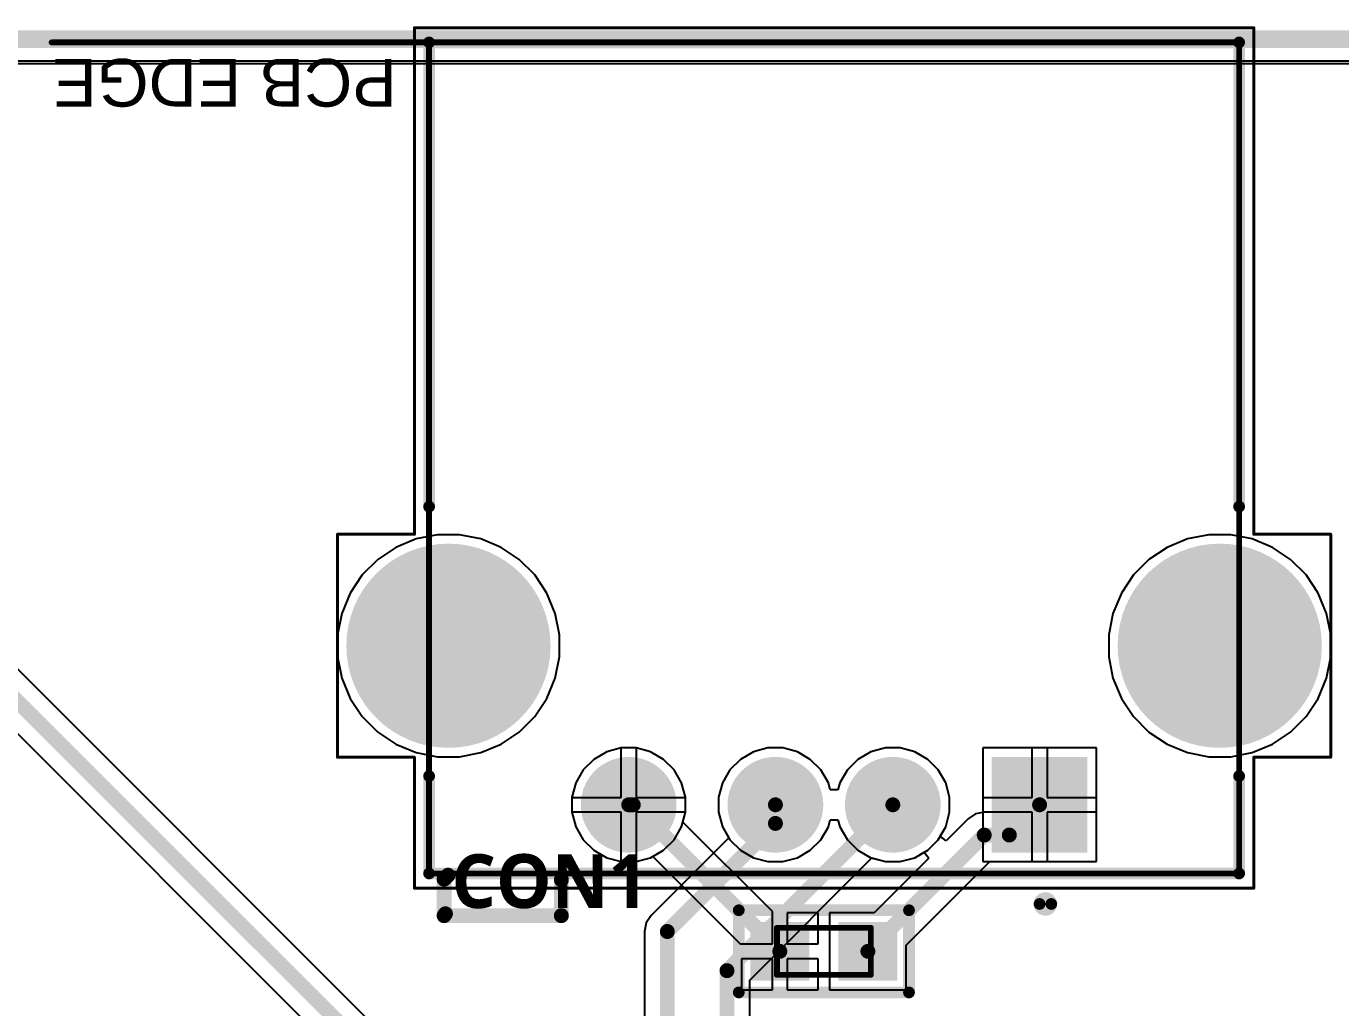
# Model space of a CAD drawing. Header units: inches. Extents: x 0.02 to 6.01, y 0.01 to 5.6.
# Drawn here: x 1.53 to 2.412, y 4.302 to 4.961 of the extents above; entities that cross this region are included whole.
import ezdxf

# ---------------------------------------------------------------- set-up
doc = ezdxf.new("R2010")
doc.units = ezdxf.units.IN
doc.header["$MEASUREMENT"] = 0
for name, color, linetype in [('Bottom Layer', 5, 'Continuous'), ('Bottom Solder', 6, 'Continuous'), ('Mechanical 13', 56, 'Continuous'), ('Mechanical 15', 56, 'Continuous'), ('Multi-Layer', 9, 'Continuous'), ('Pad Holes', 156, 'Continuous'), ('Top Layer', 1, 'Continuous'), ('Top Overlay', 2, 'Continuous'), ('Top Paste', 8, 'Continuous'), ('Top Solder', 216, 'Continuous')]:
    doc.layers.add(name, color=color, linetype=linetype)
doc.styles.add('Arial', font='', dxfattribs={"height": 0.2})
doc.styles.add('Segoe UI_Bold', font='', dxfattribs={"height": 0.2})
doc.styles.get('Arial').set_extended_font_data('Arial')
doc.styles.get('Segoe UI_Bold').set_extended_font_data('Segoe UI', bold=True)

# ---------------------------------------------------------------- blocks, each defined once
blk = doc.blocks.new('WCAP_CSST_885382206004_6')
at = {"layer": 'Top Layer'}
for points in [[(-0.04528, 0.01575), (-0.01378, 0.01575), (-0.01378, -0.01575), (-0.04528, -0.01575)], [(0.01378, 0.01575), (0.04528, 0.01575), (0.04528, -0.01575), (0.01378, -0.01575)]]:
    blk.add_hatch(color=1, dxfattribs=at).paths.add_polyline_path(points)
at = {"layer": 'Top Paste'}
for points in [[(-0.04528, 0.01575), (-0.01378, 0.01575), (-0.01378, -0.01575), (-0.04528, -0.01575)], [(0.01378, 0.01575), (0.04528, 0.01575), (0.04528, -0.01575), (0.01378, -0.01575)]]:
    blk.add_hatch(color=8, dxfattribs=at).paths.add_polyline_path(points)
at = {"layer": 'Top Solder'}
for points in [[(-0.04928, 0.01975), (-0.00978, 0.01975), (-0.00978, -0.01975), (-0.04928, -0.01975)], [(0.00978, 0.01975), (0.04928, 0.01975), (0.04928, -0.01975), (0.00978, -0.01975)]]:
    blk.add_hatch(color=216, dxfattribs=at).paths.add_polyline_path(points)
at = {"layer": 'Mechanical 13'}
for points in [[(-0.0315, 0.01575, 0.00394, 0.00394, 0), (0.0315, 0.01575, 0.00394, 0.00394, 0)], [(-0.0315, -0.01575, 0.00394, 0.00394, 0), (-0.0315, 0.01575, 0.00394, 0.00394, 0)], [(0.0315, -0.01575, 0.00394, 0.00394, 0), (0.0315, 0.01575, 0.00394, 0.00394, 0)], [(-0.0315, -0.01575, 0.00394, 0.00394, 0), (0.0315, -0.01575, 0.00394, 0.00394, 0)]]:
    blk.add_lwpolyline(points, format="xyseb", dxfattribs=at)
for points in [[(-0.03248, 0.01575, 0.00197, 0.00197, 1), (-0.03051, 0.01575, 0.00197, 0.00197, 1)], [(-0.03248, 0.01575, 0.00197, 0.00197, 1), (-0.03051, 0.01575, 0.00197, 0.00197, 1)], [(0.03051, 0.01575, 0.00197, 0.00197, 1), (0.03248, 0.01575, 0.00197, 0.00197, 1)], [(0.03051, 0.01575, 0.00197, 0.00197, 1), (0.03248, 0.01575, 0.00197, 0.00197, 1)], [(-0.03248, -0.01575, 0.00197, 0.00197, 1), (-0.03051, -0.01575, 0.00197, 0.00197, 1)], [(-0.03248, -0.01575, 0.00197, 0.00197, 1), (-0.03051, -0.01575, 0.00197, 0.00197, 1)], [(0.03051, -0.01575, 0.00197, 0.00197, 1), (0.03248, -0.01575, 0.00197, 0.00197, 1)], [(0.03051, -0.01575, 0.00197, 0.00197, 1), (0.03248, -0.01575, 0.00197, 0.00197, 1)]]:
    blk.add_lwpolyline(points, format="xyseb", close=True, dxfattribs=at)
at = {"layer": 'Top Overlay'}
for points in [[(-0.05709, 0.02756, 0.00787, 0.00787, 0), (0.05709, 0.02756, 0.00787, 0.00787, 0)], [(-0.05709, -0.02756, 0.00787, 0.00787, 0), (-0.05709, 0.02756, 0.00787, 0.00787, 0)], [(0.05709, -0.02756, 0.00787, 0.00787, 0), (0.05709, 0.02756, 0.00787, 0.00787, 0)], [(-0.05709, -0.02756, 0.00787, 0.00787, 0), (0.05709, -0.02756, 0.00787, 0.00787, 0)]]:
    blk.add_lwpolyline(points, format="xyseb", dxfattribs=at)
for points in [[(-0.05906, 0.02756, 0.00394, 0.00394, 1), (-0.05512, 0.02756, 0.00394, 0.00394, 1)], [(-0.05906, 0.02756, 0.00394, 0.00394, 1), (-0.05512, 0.02756, 0.00394, 0.00394, 1)], [(0.05512, 0.02756, 0.00394, 0.00394, 1), (0.05906, 0.02756, 0.00394, 0.00394, 1)], [(0.05512, 0.02756, 0.00394, 0.00394, 1), (0.05906, 0.02756, 0.00394, 0.00394, 1)], [(-0.05906, -0.02756, 0.00394, 0.00394, 1), (-0.05512, -0.02756, 0.00394, 0.00394, 1)], [(-0.05906, -0.02756, 0.00394, 0.00394, 1), (-0.05512, -0.02756, 0.00394, 0.00394, 1)], [(0.05512, -0.02756, 0.00394, 0.00394, 1), (0.05906, -0.02756, 0.00394, 0.00394, 1)], [(0.05512, -0.02756, 0.00394, 0.00394, 1), (0.05906, -0.02756, 0.00394, 0.00394, 1)]]:
    blk.add_lwpolyline(points, format="xyseb", close=True, dxfattribs=at)
blk = doc.blocks.new('GCT_USB1130_15_A_REVA_36')
at = {"layer": 'Bottom Layer'}
blk.add_hatch(color=5, dxfattribs=at).paths.add_polyline_path([(-0.16591, 0.1348), (-0.10969, 0.1348), (-0.10969, 0.07858), (-0.16591, 0.07858)])
h = blk.add_hatch(color=5, dxfattribs=at)
edge = h.paths.add_edge_path()
edge.add_arc((-0.03937, 0.10669), 0.02811, 0, 360)
h = blk.add_hatch(color=5, dxfattribs=at)
edge = h.paths.add_edge_path()
edge.add_arc((0.03937, 0.10669), 0.02811, 0, 360)
h = blk.add_hatch(color=5, dxfattribs=at)
edge = h.paths.add_edge_path()
edge.add_arc((0.1378, 0.10669), 0.02811, 0, 360)
h = blk.add_hatch(color=5, dxfattribs=at)
edge = h.paths.add_edge_path()
edge.add_arc((-0.25866, 0), 0.06449, 0, 360)
h = blk.add_hatch(color=5, dxfattribs=at)
edge = h.paths.add_edge_path()
edge.add_arc((0.25866, 0), 0.06449, 0, 360)
at = {"layer": 'Bottom Solder'}
blk.add_hatch(color=6, dxfattribs=at).paths.add_polyline_path([(-0.16991, 0.1388), (-0.10569, 0.1388), (-0.10569, 0.07458), (-0.16991, 0.07458)])
h = blk.add_hatch(color=6, dxfattribs=at)
edge = h.paths.add_edge_path()
edge.add_arc((-0.03937, 0.10669), 0.03211, 0, 360)
h = blk.add_hatch(color=6, dxfattribs=at)
edge = h.paths.add_edge_path()
edge.add_arc((0.03937, 0.10669), 0.03211, 0, 360)
h = blk.add_hatch(color=6, dxfattribs=at)
edge = h.paths.add_edge_path()
edge.add_arc((0.1378, 0.10669), 0.03211, 0, 360)
h = blk.add_hatch(color=6, dxfattribs=at)
edge = h.paths.add_edge_path()
edge.add_arc((-0.25866, 0), 0.06849, 0, 360)
h = blk.add_hatch(color=6, dxfattribs=at)
edge = h.paths.add_edge_path()
edge.add_arc((0.25866, 0), 0.06849, 0, 360)
at = {"layer": 'Multi-Layer'}
blk.add_hatch(color=9, dxfattribs=at).paths.add_polyline_path([(-0.16591, 0.1348), (-0.10969, 0.1348), (-0.10969, 0.07858), (-0.16591, 0.07858)])
h = blk.add_hatch(color=9, dxfattribs=at)
edge = h.paths.add_edge_path()
edge.add_arc((-0.03937, 0.10669), 0.02811, 0, 360)
h = blk.add_hatch(color=9, dxfattribs=at)
edge = h.paths.add_edge_path()
edge.add_arc((0.03937, 0.10669), 0.02811, 0, 360)
h = blk.add_hatch(color=9, dxfattribs=at)
edge = h.paths.add_edge_path()
edge.add_arc((0.1378, 0.10669), 0.02811, 0, 360)
h = blk.add_hatch(color=9, dxfattribs=at)
edge = h.paths.add_edge_path()
edge.add_arc((-0.25866, 0), 0.06449, 0, 360)
h = blk.add_hatch(color=9, dxfattribs=at)
edge = h.paths.add_edge_path()
edge.add_arc((0.25866, 0), 0.06449, 0, 360)
at = {"layer": 'Pad Holes'}
h = blk.add_hatch(color=7, dxfattribs=at)
edge = h.paths.add_edge_path()
edge.add_arc((-0.1378, 0.10669), 0.01811, 0, 360)
h = blk.add_hatch(color=7, dxfattribs=at)
edge = h.paths.add_edge_path()
edge.add_arc((-0.03937, 0.10669), 0.01811, 0, 360)
h = blk.add_hatch(color=7, dxfattribs=at)
edge = h.paths.add_edge_path()
edge.add_arc((0.03937, 0.10669), 0.01811, 0, 360)
h = blk.add_hatch(color=7, dxfattribs=at)
edge = h.paths.add_edge_path()
edge.add_arc((0.1378, 0.10669), 0.01811, 0, 360)
h = blk.add_hatch(color=7, dxfattribs=at)
edge = h.paths.add_edge_path()
edge.add_arc((-0.25866, 0), 0.04449, 0, 360)
h = blk.add_hatch(color=7, dxfattribs=at)
edge = h.paths.add_edge_path()
edge.add_arc((0.25866, 0), 0.04449, 0, 360)
at = {"layer": 'Top Layer'}
blk.add_hatch(color=1, dxfattribs=at).paths.add_polyline_path([(-0.16591, 0.1348), (-0.10969, 0.1348), (-0.10969, 0.07858), (-0.16591, 0.07858)])
h = blk.add_hatch(color=1, dxfattribs=at)
edge = h.paths.add_edge_path()
edge.add_arc((-0.03937, 0.10669), 0.02811, 0, 360)
h = blk.add_hatch(color=1, dxfattribs=at)
edge = h.paths.add_edge_path()
edge.add_arc((0.03937, 0.10669), 0.02811, 0, 360)
h = blk.add_hatch(color=1, dxfattribs=at)
edge = h.paths.add_edge_path()
edge.add_arc((0.1378, 0.10669), 0.02811, 0, 360)
h = blk.add_hatch(color=1, dxfattribs=at)
edge = h.paths.add_edge_path()
edge.add_arc((-0.25866, 0), 0.06449, 0, 360)
h = blk.add_hatch(color=1, dxfattribs=at)
edge = h.paths.add_edge_path()
edge.add_arc((0.25866, 0), 0.06449, 0, 360)
at = {"layer": 'Top Solder'}
blk.add_hatch(color=216, dxfattribs=at).paths.add_polyline_path([(-0.16991, 0.1388), (-0.10569, 0.1388), (-0.10569, 0.07458), (-0.16991, 0.07458)])
h = blk.add_hatch(color=216, dxfattribs=at)
edge = h.paths.add_edge_path()
edge.add_arc((-0.03937, 0.10669), 0.03211, 0, 360)
h = blk.add_hatch(color=216, dxfattribs=at)
edge = h.paths.add_edge_path()
edge.add_arc((0.03937, 0.10669), 0.03211, 0, 360)
h = blk.add_hatch(color=216, dxfattribs=at)
edge = h.paths.add_edge_path()
edge.add_arc((0.1378, 0.10669), 0.03211, 0, 360)
h = blk.add_hatch(color=216, dxfattribs=at)
edge = h.paths.add_edge_path()
edge.add_arc((-0.25866, 0), 0.06849, 0, 360)
h = blk.add_hatch(color=216, dxfattribs=at)
edge = h.paths.add_edge_path()
edge.add_arc((0.25866, 0), 0.06849, 0, 360)
at = {"layer": 'Mechanical 13'}
for points in [[(-0.1378, 0.17323, 0.00787, 0.00787, 1), (-0.14567, 0.17323, 0.00787, 0.00787, 1)], [(-0.14764, 0.17323, 0.00394, 0.00394, 1), (-0.1437, 0.17323, 0.00394, 0.00394, 1)], [(-0.13976, 0.17323, 0.00394, 0.00394, 1), (-0.13583, 0.17323, 0.00394, 0.00394, 1)], [(-0.27264, 0.15276, 0.00197, 0.00197, 1), (-0.27067, 0.15276, 0.00197, 0.00197, 1)], [(-0.27264, 0.15276, 0.00197, 0.00197, 1), (-0.27067, 0.15276, 0.00197, 0.00197, 1)], [(0.27067, 0.15276, 0.00197, 0.00197, 1), (0.27264, 0.15276, 0.00197, 0.00197, 1)], [(0.27067, 0.15276, 0.00197, 0.00197, 1), (0.27264, 0.15276, 0.00197, 0.00197, 1)], [(-0.27264, -0.40472, 0.00197, 0.00197, 1), (-0.27067, -0.40472, 0.00197, 0.00197, 1)], [(-0.27264, -0.40472, 0.00197, 0.00197, 1), (-0.27067, -0.40472, 0.00197, 0.00197, 1)], [(0.27067, -0.40472, 0.00197, 0.00197, 1), (0.27264, -0.40472, 0.00197, 0.00197, 1)], [(0.27067, -0.40472, 0.00197, 0.00197, 1), (0.27264, -0.40472, 0.00197, 0.00197, 1)], [(0.27067, -0.40472, 0.00197, 0.00197, 1), (0.27264, -0.40472, 0.00197, 0.00197, 1)], [(0.52382, -0.40472, 0.00197, 0.00197, 1), (0.52579, -0.40472, 0.00197, 0.00197, 1)]]:
    blk.add_lwpolyline(points, format="xyseb", close=True, dxfattribs=at)
for points in [[(-0.27165, 0.15276, 0.00394, 0.00394, 0), (-0.27165, -0.40472, 0.00394, 0.00394, 0)], [(0.27165, 0.15276, 0.00394, 0.00394, 0), (-0.27165, 0.15276, 0.00394, 0.00394, 0)], [(0.27165, 0.15276, 0.00394, 0.00394, 0), (0.27165, -0.40472, 0.00394, 0.00394, 0)], [(0.27165, -0.40472, 0.00394, 0.00394, 0), (-0.27165, -0.40472, 0.00394, 0.00394, 0)], [(0.5248, -0.40472, 0.00394, 0.00394, 0), (0.27165, -0.40472, 0.00394, 0.00394, 0)]]:
    blk.add_lwpolyline(points, format="xyseb", dxfattribs=at)
at = {"layer": 'Mechanical 15'}
for points in [[(0.2815, 0.1626, 0.00197, 0.00197, 0), (-0.2815, 0.1626, 0.00197, 0.00197, 0)], [(-0.2815, 0.1626, 0.00197, 0.00197, 0), (-0.2815, 0.0748, 0.00197, 0.00197, 0)], [(0.2815, 0.1626, 0.00197, 0.00197, 0), (0.2815, 0.0748, 0.00197, 0.00197, 0)], [(-0.33307, 0.0748, 0.00197, 0.00197, 0), (-0.33307, -0.0748, 0.00197, 0.00197, 0)], [(-0.2815, 0.0748, 0.00197, 0.00197, 0), (-0.33307, 0.0748, 0.00197, 0.00197, 0)], [(0.33307, 0.0748, 0.00197, 0.00197, 0), (0.2815, 0.0748, 0.00197, 0.00197, 0)], [(0.33307, 0.0748, 0.00197, 0.00197, 0), (0.33307, -0.0748, 0.00197, 0.00197, 0)], [(-0.2815, -0.0748, 0.00197, 0.00197, 0), (-0.33307, -0.0748, 0.00197, 0.00197, 0)], [(-0.2815, -0.0748, 0.00197, 0.00197, 0), (-0.2815, -0.41457, 0.00197, 0.00197, 0)], [(0.33307, -0.0748, 0.00197, 0.00197, 0), (0.2815, -0.0748, 0.00197, 0.00197, 0)], [(0.2815, -0.0748, 0.00197, 0.00197, 0), (0.2815, -0.41457, 0.00197, 0.00197, 0)], [(0.2815, -0.41457, 0.00197, 0.00197, 0), (-0.2815, -0.41457, 0.00197, 0.00197, 0)]]:
    blk.add_lwpolyline(points, format="xyseb", dxfattribs=at)
for points in [[(-0.28199, 0.1626, 0.000984, 0.000984, 1), (-0.281, 0.1626, 0.000984, 0.000984, 1)], [(-0.28199, 0.1626, 0.000984, 0.000984, 1), (-0.281, 0.1626, 0.000984, 0.000984, 1)], [(0.281, 0.1626, 0.000984, 0.000984, 1), (0.28199, 0.1626, 0.000984, 0.000984, 1)], [(0.281, 0.1626, 0.000984, 0.000984, 1), (0.28199, 0.1626, 0.000984, 0.000984, 1)], [(-0.33356, 0.0748, 0.000984, 0.000984, 1), (-0.33258, 0.0748, 0.000984, 0.000984, 1)], [(-0.33356, 0.0748, 0.000984, 0.000984, 1), (-0.33258, 0.0748, 0.000984, 0.000984, 1)], [(-0.28199, 0.0748, 0.000984, 0.000984, 1), (-0.281, 0.0748, 0.000984, 0.000984, 1)], [(-0.28199, 0.0748, 0.000984, 0.000984, 1), (-0.281, 0.0748, 0.000984, 0.000984, 1)], [(0.281, 0.0748, 0.000984, 0.000984, 1), (0.28199, 0.0748, 0.000984, 0.000984, 1)], [(0.281, 0.0748, 0.000984, 0.000984, 1), (0.28199, 0.0748, 0.000984, 0.000984, 1)], [(0.33258, 0.0748, 0.000984, 0.000984, 1), (0.33356, 0.0748, 0.000984, 0.000984, 1)], [(0.33258, 0.0748, 0.000984, 0.000984, 1), (0.33356, 0.0748, 0.000984, 0.000984, 1)], [(-0.33356, -0.0748, 0.000984, 0.000984, 1), (-0.33258, -0.0748, 0.000984, 0.000984, 1)], [(-0.33356, -0.0748, 0.000984, 0.000984, 1), (-0.33258, -0.0748, 0.000984, 0.000984, 1)], [(-0.28199, -0.0748, 0.000984, 0.000984, 1), (-0.281, -0.0748, 0.000984, 0.000984, 1)], [(-0.28199, -0.0748, 0.000984, 0.000984, 1), (-0.281, -0.0748, 0.000984, 0.000984, 1)], [(0.281, -0.0748, 0.000984, 0.000984, 1), (0.28199, -0.0748, 0.000984, 0.000984, 1)], [(0.281, -0.0748, 0.000984, 0.000984, 1), (0.28199, -0.0748, 0.000984, 0.000984, 1)], [(0.33258, -0.0748, 0.000984, 0.000984, 1), (0.33356, -0.0748, 0.000984, 0.000984, 1)], [(0.33258, -0.0748, 0.000984, 0.000984, 1), (0.33356, -0.0748, 0.000984, 0.000984, 1)], [(-0.28199, -0.41457, 0.000984, 0.000984, 1), (-0.281, -0.41457, 0.000984, 0.000984, 1)], [(-0.28199, -0.41457, 0.000984, 0.000984, 1), (-0.281, -0.41457, 0.000984, 0.000984, 1)], [(0.281, -0.41457, 0.000984, 0.000984, 1), (0.28199, -0.41457, 0.000984, 0.000984, 1)], [(0.281, -0.41457, 0.000984, 0.000984, 1), (0.28199, -0.41457, 0.000984, 0.000984, 1)]]:
    blk.add_lwpolyline(points, format="xyseb", close=True, dxfattribs=at)
at = {"layer": 'Top Overlay'}
for points in [[(-0.1378, 0.17323, 0.00787, 0.00787, 1), (-0.14567, 0.17323, 0.00787, 0.00787, 1)], [(-0.14764, 0.17323, 0.00394, 0.00394, 1), (-0.1437, 0.17323, 0.00394, 0.00394, 1)], [(-0.13976, 0.17323, 0.00394, 0.00394, 1), (-0.13583, 0.17323, 0.00394, 0.00394, 1)], [(-0.27362, 0.15276, 0.00394, 0.00394, 1), (-0.26969, 0.15276, 0.00394, 0.00394, 1)], [(-0.27362, 0.15276, 0.00394, 0.00394, 1), (-0.26969, 0.15276, 0.00394, 0.00394, 1)], [(0.26969, 0.15276, 0.00394, 0.00394, 1), (0.27362, 0.15276, 0.00394, 0.00394, 1)], [(0.26969, 0.15276, 0.00394, 0.00394, 1), (0.27362, 0.15276, 0.00394, 0.00394, 1)], [(-0.27362, 0.0874, 0.00394, 0.00394, 1), (-0.26969, 0.0874, 0.00394, 0.00394, 1)], [(0.26969, 0.0874, 0.00394, 0.00394, 1), (0.27362, 0.0874, 0.00394, 0.00394, 1)], [(-0.27362, -0.09331, 0.00394, 0.00394, 1), (-0.26969, -0.09331, 0.00394, 0.00394, 1)], [(0.26969, -0.09331, 0.00394, 0.00394, 1), (0.27362, -0.09331, 0.00394, 0.00394, 1)], [(-0.27362, -0.40472, 0.00394, 0.00394, 1), (-0.26969, -0.40472, 0.00394, 0.00394, 1)], [(-0.27362, -0.40472, 0.00394, 0.00394, 1), (-0.26969, -0.40472, 0.00394, 0.00394, 1)], [(0.26969, -0.40472, 0.00394, 0.00394, 1), (0.27362, -0.40472, 0.00394, 0.00394, 1)], [(0.26969, -0.40472, 0.00394, 0.00394, 1), (0.27362, -0.40472, 0.00394, 0.00394, 1)]]:
    blk.add_lwpolyline(points, format="xyseb", close=True, dxfattribs=at)
for points in [[(0.27165, 0.15276, 0.00787, 0.00787, 0), (-0.27165, 0.15276, 0.00787, 0.00787, 0)], [(-0.27165, 0.15276, 0.00787, 0.00787, 0), (-0.27165, 0.0874, 0.00787, 0.00787, 0)], [(0.27165, 0.15276, 0.00787, 0.00787, 0), (0.27165, 0.0874, 0.00787, 0.00787, 0)], [(-0.27165, -0.09331, 0.00787, 0.00787, 0), (-0.27165, -0.40472, 0.00787, 0.00787, 0)], [(0.27165, -0.09331, 0.00787, 0.00787, 0), (0.27165, -0.40472, 0.00787, 0.00787, 0)], [(0.27165, -0.40472, 0.00787, 0.00787, 0), (-0.27165, -0.40472, 0.00787, 0.00787, 0)]]:
    blk.add_lwpolyline(points, format="xyseb", dxfattribs=at)
at = {"layer": 'Mechanical 13', "style": 'Arial'}
blk.add_text('PCB EDGE', height=0.032, dxfattribs=at).set_placement((0.29331, -0.3937))

msp = doc.modelspace()

# ---------------------------------------------------------------- linework, layer by layer
at = {"layer": 'Bottom Layer'}
for p, q in [((1.50278, 4.93745), (4.50278, 4.93745)), ((1.77793, 4.61101), (1.76573, 4.60286)), ((1.79149, 4.61663), (1.77793, 4.61101)), ((1.80588, 4.61949), (1.79149, 4.61663)), ((1.82055, 4.61949), (1.80588, 4.61949)), ((1.83494, 4.61663), (1.82055, 4.61949)), ((1.8485, 4.61101), (1.83494, 4.61663)), ((1.8607, 4.60286), (1.8485, 4.61101)), ((2.29525, 4.61101), (2.28305, 4.60286)), ((2.30881, 4.61663), (2.29525, 4.61101)), ((2.3232, 4.61949), (2.30881, 4.61663)), ((2.33787, 4.61949), (2.3232, 4.61949)), ((2.35226, 4.61663), (2.33787, 4.61949)), ((2.36582, 4.61101), (2.35226, 4.61663)), ((2.37802, 4.60286), (2.36582, 4.61101)), ((1.76573, 4.60286), (1.75535, 4.59248)), ((1.87107, 4.59248), (1.8607, 4.60286)), ((2.28305, 4.60286), (2.27268, 4.59248)), ((2.38839, 4.59248), (2.37802, 4.60286)), ((1.75535, 4.59248), (1.7472, 4.58028)), ((1.87922, 4.58028), (1.87107, 4.59248)), ((2.27268, 4.59248), (2.26452, 4.58028)), ((2.39655, 4.58028), (2.38839, 4.59248)), ((1.7472, 4.58028), (1.74159, 4.56673)), ((1.88484, 4.56673), (1.87922, 4.58028)), ((2.26452, 4.58028), (2.25891, 4.56673)), ((2.40216, 4.56673), (2.39655, 4.58028)), ((1.74159, 4.56673), (1.73872, 4.55234)), ((1.8877, 4.55234), (1.88484, 4.56673)), ((2.25891, 4.56673), (2.25605, 4.55234)), ((2.40502, 4.55234), (2.40216, 4.56673)), ((1.73872, 4.55234), (1.73872, 4.53766)), ((1.8877, 4.53766), (1.8877, 4.55234)), ((2.25605, 4.55234), (2.25605, 4.53766)), ((2.40502, 4.53766), (2.40502, 4.55234)), ((1.73872, 4.53766), (1.74159, 4.52327)), ((1.88484, 4.52327), (1.8877, 4.53766)), ((2.25605, 4.53766), (2.25891, 4.52327)), ((2.40216, 4.52327), (2.40502, 4.53766)), ((1.74159, 4.52327), (1.7472, 4.50972)), ((1.87922, 4.50972), (1.88484, 4.52327)), ((2.25891, 4.52327), (2.26452, 4.50972)), ((2.39655, 4.50972), (2.40216, 4.52327)), ((1.7472, 4.50972), (1.75535, 4.49752)), ((1.87107, 4.49752), (1.87922, 4.50972)), ((2.26452, 4.50972), (2.27268, 4.49752)), ((2.38839, 4.49752), (2.39655, 4.50972)), ((1.75535, 4.49752), (1.76573, 4.48714)), ((1.8607, 4.48714), (1.87107, 4.49752)), ((2.27268, 4.49752), (2.28305, 4.48714)), ((2.37802, 4.48714), (2.38839, 4.49752)), ((1.76573, 4.48714), (1.77793, 4.47899)), ((1.77793, 4.47899), (1.79149, 4.47337)), ((1.83494, 4.47337), (1.8485, 4.47899)), ((1.8485, 4.47899), (1.8607, 4.48714)), ((2.28305, 4.48714), (2.29525, 4.47899)), ((2.29525, 4.47899), (2.30881, 4.47337)), ((2.35226, 4.47337), (2.36582, 4.47899)), ((2.36582, 4.47899), (2.37802, 4.48714)), ((1.79149, 4.47337), (1.80588, 4.47051)), ((1.80588, 4.47051), (1.82055, 4.47051)), ((1.82055, 4.47051), (1.83494, 4.47337)), ((1.91937, 4.47382), (1.91068, 4.4688)), ((1.92906, 4.47642), (1.91937, 4.47382)), ((1.9391, 4.47642), (1.92906, 4.47642)), ((1.94879, 4.47382), (1.9391, 4.47642)), ((1.95748, 4.4688), (1.94879, 4.47382)), ((2.01779, 4.47382), (2.0091, 4.4688)), ((2.02749, 4.47642), (2.01779, 4.47382)), ((2.03752, 4.47642), (2.02749, 4.47642)), ((2.04721, 4.47382), (2.03752, 4.47642)), ((2.0559, 4.4688), (2.04721, 4.47382)), ((2.09653, 4.47382), (2.08784, 4.4688)), ((2.10623, 4.47642), (2.09653, 4.47382)), ((2.11626, 4.47642), (2.10623, 4.47642)), ((2.12595, 4.47382), (2.11626, 4.47642)), ((2.13464, 4.4688), (2.12595, 4.47382)), ((2.20467, 4.47642), (2.17156, 4.47642)), ((2.17156, 4.47642), (2.17156, 4.44331)), ((2.20467, 4.44331), (2.20467, 4.47642)), ((2.24778, 4.47642), (2.21467, 4.47642)), ((2.21467, 4.47642), (2.21467, 4.44331)), ((2.24778, 4.44331), (2.24778, 4.47642)), ((2.30881, 4.47337), (2.3232, 4.47051)), ((2.3232, 4.47051), (2.33787, 4.47051)), ((2.33787, 4.47051), (2.35226, 4.47337)), ((1.90358, 4.46171), (1.89857, 4.45302)), ((1.91068, 4.4688), (1.90358, 4.46171)), ((1.96457, 4.46171), (1.95748, 4.4688)), ((1.96959, 4.45302), (1.96457, 4.46171)), ((2.00201, 4.46171), (1.99699, 4.45302)), ((2.0091, 4.4688), (2.00201, 4.46171)), ((2.063, 4.46171), (2.0559, 4.4688)), ((2.06802, 4.45302), (2.063, 4.46171)), ((2.08075, 4.46171), (2.07573, 4.45302)), ((2.08784, 4.4688), (2.08075, 4.46171)), ((2.14174, 4.46171), (2.13464, 4.4688)), ((2.14676, 4.45302), (2.14174, 4.46171)), ((1.89857, 4.45302), (1.89597, 4.44332)), ((1.97219, 4.44332), (1.96959, 4.45302)), ((1.99699, 4.45302), (1.99439, 4.44332)), ((2.06929, 4.44828), (2.06802, 4.45302)), ((2.07573, 4.45302), (2.07446, 4.44828)), ((2.14935, 4.44332), (2.14676, 4.45302)), ((1.89597, 4.44332), (1.89597, 4.43329)), ((1.97219, 4.43329), (1.97219, 4.44332)), ((1.99439, 4.44332), (1.99439, 4.43329)), ((2.07446, 4.44828), (2.06929, 4.44828)), ((2.14935, 4.43329), (2.14935, 4.44332)), ((2.17156, 4.44331), (2.20467, 4.44331)), ((2.21467, 4.44331), (2.24778, 4.44331)), ((1.89597, 4.43329), (1.89857, 4.4236)), ((1.96959, 4.4236), (1.97219, 4.43329)), ((1.99439, 4.43329), (1.99699, 4.4236)), ((2.14676, 4.4236), (2.14935, 4.43329)), ((2.20467, 4.43331), (2.17156, 4.43331)), ((2.17156, 4.43331), (2.17156, 4.4002)), ((2.20467, 4.4002), (2.20467, 4.43331)), ((2.24778, 4.43331), (2.21467, 4.43331)), ((2.21467, 4.43331), (2.21467, 4.4002)), ((2.24778, 4.4002), (2.24778, 4.43331)), ((1.89857, 4.4236), (1.90358, 4.41491)), ((1.96457, 4.41491), (1.96959, 4.4236)), ((1.99699, 4.4236), (2.00127, 4.41619)), ((2.14174, 4.41491), (2.14676, 4.4236)), ((1.90358, 4.41491), (1.91068, 4.40781)), ((2.00127, 4.41619), (1.94919, 4.36411)), ((1.95748, 4.40781), (1.96457, 4.41491)), ((2.13464, 4.40781), (2.14174, 4.41491)), ((1.91068, 4.40781), (1.91937, 4.40279)), ((1.91937, 4.40279), (1.92906, 4.4002)), ((1.92906, 4.4002), (1.9391, 4.4002)), ((1.9391, 4.4002), (1.94879, 4.40279)), ((1.94879, 4.40279), (1.95748, 4.40781)), ((2.01529, 4.32073), (2.09719, 4.40262)), ((2.09719, 4.40262), (2.10623, 4.4002)), ((2.10623, 4.4002), (2.11626, 4.4002)), ((2.11626, 4.4002), (2.12595, 4.40279)), ((2.12595, 4.40279), (2.13464, 4.40781)), ((2.17156, 4.4002), (2.20467, 4.4002)), ((2.21467, 4.4002), (2.24778, 4.4002)), ((1.94919, 4.36411), (1.94587, 4.35915)), ((1.94587, 4.35915), (1.94471, 4.3533)), ((1.94471, 4.3533), (1.94471, 3.47187)), ((2.01529, 3.9931), (2.01529, 4.32073))]:
    msp.add_line(p, q, dxfattribs=at)
for points in [[(1.50278, 4.95274, 0.01, 0.01, 0), (4.50278, 4.95274, 0.01, 0.01, 0)], [(2, 4.32706, 0.01, 0.01, 0), (2.11124, 4.43831, 0.01, 0.01, 0)], [(2.0325, 4.4258, 0.01, 0.01, 0), (2.0325, 4.43831, 0.01, 0.01, 0)], [(1.96, 4.3533, 0.01, 0.01, 0), (2.0325, 4.4258, 0.01, 0.01, 0)], [(1.96, 3.47187, 0.01, 0.01, 0), (1.96, 4.3533, 0.01, 0.01, 0)], [(2, 3.53187, 0.01, 0.01, 0), (2, 4.32706, 0.01, 0.01, 0)]]:
    msp.add_lwpolyline(points, format="xyseb", dxfattribs=at)
for points in [[(2.03, 4.43831, 0.005, 0.005, 1), (2.035, 4.43831, 0.005, 0.005, 1)], [(2.10874, 4.43831, 0.005, 0.005, 1), (2.11374, 4.43831, 0.005, 0.005, 1)], [(2.03, 4.4258, 0.005, 0.005, 1), (2.035, 4.4258, 0.005, 0.005, 1)], [(2.03, 4.4258, 0.005, 0.005, 1), (2.035, 4.4258, 0.005, 0.005, 1)], [(1.9575, 4.3533, 0.005, 0.005, 1), (1.9625, 4.3533, 0.005, 0.005, 1)], [(1.9575, 4.3533, 0.005, 0.005, 1), (1.9625, 4.3533, 0.005, 0.005, 1)], [(1.9975, 4.32706, 0.005, 0.005, 1), (2.0025, 4.32706, 0.005, 0.005, 1)], [(1.9975, 4.32706, 0.005, 0.005, 1), (2.0025, 4.32706, 0.005, 0.005, 1)]]:
    msp.add_lwpolyline(points, format="xyseb", close=True, dxfattribs=at)
at = {"layer": 'Top Layer'}
for p, q in [((1.50094, 4.93564), (4.50094, 4.93564)), ((2.04168, 4.01182), (1.20529, 4.84821)), ((1.17919, 4.83106), (2.02005, 3.99019)), ((1.77793, 4.61101), (1.76573, 4.60286)), ((1.79149, 4.61663), (1.77793, 4.61101)), ((1.80588, 4.61949), (1.79149, 4.61663)), ((1.82055, 4.61949), (1.80588, 4.61949)), ((1.83494, 4.61663), (1.82055, 4.61949)), ((1.8485, 4.61101), (1.83494, 4.61663)), ((1.8607, 4.60286), (1.8485, 4.61101)), ((2.29525, 4.61101), (2.28305, 4.60286)), ((2.30881, 4.61663), (2.29525, 4.61101)), ((2.3232, 4.61949), (2.30881, 4.61663)), ((2.33787, 4.61949), (2.3232, 4.61949)), ((2.35226, 4.61663), (2.33787, 4.61949)), ((2.36582, 4.61101), (2.35226, 4.61663)), ((2.37802, 4.60286), (2.36582, 4.61101)), ((1.76573, 4.60286), (1.75535, 4.59248)), ((1.87107, 4.59248), (1.8607, 4.60286)), ((2.28305, 4.60286), (2.27268, 4.59248)), ((2.38839, 4.59248), (2.37802, 4.60286)), ((1.75535, 4.59248), (1.7472, 4.58028)), ((1.87922, 4.58028), (1.87107, 4.59248)), ((2.27268, 4.59248), (2.26452, 4.58028)), ((2.39655, 4.58028), (2.38839, 4.59248)), ((1.7472, 4.58028), (1.74159, 4.56673)), ((1.88484, 4.56673), (1.87922, 4.58028)), ((2.26452, 4.58028), (2.25891, 4.56673)), ((2.40216, 4.56673), (2.39655, 4.58028)), ((1.74159, 4.56673), (1.73872, 4.55234)), ((1.8877, 4.55234), (1.88484, 4.56673)), ((2.25891, 4.56673), (2.25605, 4.55234)), ((2.40502, 4.55234), (2.40216, 4.56673)), ((1.73872, 4.55234), (1.73872, 4.53766)), ((1.8877, 4.53766), (1.8877, 4.55234)), ((2.25605, 4.55234), (2.25605, 4.53766)), ((2.40502, 4.53766), (2.40502, 4.55234)), ((1.73872, 4.53766), (1.74159, 4.52327)), ((1.88484, 4.52327), (1.8877, 4.53766)), ((2.25605, 4.53766), (2.25891, 4.52327)), ((2.40216, 4.52327), (2.40502, 4.53766)), ((1.74159, 4.52327), (1.7472, 4.50972)), ((1.87922, 4.50972), (1.88484, 4.52327)), ((2.25891, 4.52327), (2.26452, 4.50972)), ((2.39655, 4.50972), (2.40216, 4.52327)), ((1.7472, 4.50972), (1.75535, 4.49752)), ((1.87107, 4.49752), (1.87922, 4.50972)), ((2.26452, 4.50972), (2.27268, 4.49752)), ((2.38839, 4.49752), (2.39655, 4.50972)), ((1.75535, 4.49752), (1.76573, 4.48714)), ((1.8607, 4.48714), (1.87107, 4.49752)), ((2.27268, 4.49752), (2.28305, 4.48714)), ((2.37802, 4.48714), (2.38839, 4.49752)), ((1.76573, 4.48714), (1.77793, 4.47899)), ((1.77793, 4.47899), (1.79149, 4.47337)), ((1.83494, 4.47337), (1.8485, 4.47899)), ((1.8485, 4.47899), (1.8607, 4.48714)), ((2.28305, 4.48714), (2.29525, 4.47899)), ((2.29525, 4.47899), (2.30881, 4.47337)), ((2.35226, 4.47337), (2.36582, 4.47899)), ((2.36582, 4.47899), (2.37802, 4.48714)), ((1.79149, 4.47337), (1.80588, 4.47051)), ((1.80588, 4.47051), (1.82055, 4.47051)), ((1.82055, 4.47051), (1.83494, 4.47337)), ((1.91937, 4.47382), (1.91068, 4.4688)), ((1.92906, 4.47642), (1.91937, 4.47382)), ((1.92908, 4.47642), (1.92906, 4.47642)), ((1.92908, 4.44331), (1.92908, 4.47642)), ((1.9391, 4.47642), (1.93908, 4.47642)), ((1.93908, 4.47642), (1.93908, 4.44331)), ((1.94879, 4.47382), (1.9391, 4.47642)), ((1.95748, 4.4688), (1.94879, 4.47382)), ((2.01779, 4.47382), (2.0091, 4.4688)), ((2.02749, 4.47642), (2.01779, 4.47382)), ((2.03752, 4.47642), (2.02749, 4.47642)), ((2.04721, 4.47382), (2.03752, 4.47642)), ((2.0559, 4.4688), (2.04721, 4.47382)), ((2.09653, 4.47382), (2.08784, 4.4688)), ((2.10623, 4.47642), (2.09653, 4.47382)), ((2.11626, 4.47642), (2.10623, 4.47642)), ((2.12595, 4.47382), (2.11626, 4.47642)), ((2.13464, 4.4688), (2.12595, 4.47382)), ((2.24778, 4.47642), (2.17156, 4.47642)), ((2.17156, 4.47642), (2.17156, 4.43311)), ((2.24778, 4.4002), (2.24778, 4.47642)), ((2.30881, 4.47337), (2.3232, 4.47051)), ((2.3232, 4.47051), (2.33787, 4.47051)), ((2.33787, 4.47051), (2.35226, 4.47337)), ((1.90358, 4.46171), (1.89857, 4.45302)), ((1.91068, 4.4688), (1.90358, 4.46171)), ((1.96457, 4.46171), (1.95748, 4.4688)), ((1.96959, 4.45302), (1.96457, 4.46171)), ((2.00201, 4.46171), (1.99699, 4.45302)), ((2.0091, 4.4688), (2.00201, 4.46171)), ((2.063, 4.46171), (2.0559, 4.4688)), ((2.06802, 4.45302), (2.063, 4.46171)), ((2.08075, 4.46171), (2.07573, 4.45302)), ((2.08784, 4.4688), (2.08075, 4.46171)), ((2.14174, 4.46171), (2.13464, 4.4688)), ((2.14676, 4.45302), (2.14174, 4.46171)), ((1.89857, 4.45302), (1.89597, 4.44332)), ((1.97219, 4.44332), (1.96959, 4.45302)), ((1.99699, 4.45302), (1.99439, 4.44332)), ((2.06929, 4.44828), (2.06802, 4.45302)), ((2.07573, 4.45302), (2.07446, 4.44828)), ((2.14935, 4.44332), (2.14676, 4.45302)), ((1.89597, 4.44332), (1.89597, 4.44331)), ((1.89597, 4.44331), (1.92908, 4.44331)), ((1.93908, 4.44331), (1.97219, 4.44331)), ((1.97219, 4.44331), (1.97219, 4.44332)), ((1.99439, 4.44332), (1.99439, 4.43329)), ((2.07446, 4.44828), (2.06929, 4.44828)), ((2.14935, 4.43329), (2.14935, 4.44332)), ((1.92908, 4.43331), (1.89597, 4.43331)), ((1.89597, 4.43331), (1.89597, 4.43329)), ((1.89597, 4.43329), (1.89857, 4.4236)), ((1.92908, 4.4002), (1.92908, 4.43331)), ((1.97219, 4.43331), (1.93908, 4.43331)), ((1.93908, 4.43331), (1.93908, 4.4002)), ((1.97042, 4.42668), (1.97219, 4.43329)), ((2.03047, 4.36663), (1.97042, 4.42668)), ((1.97219, 4.43329), (1.97219, 4.43331)), ((1.99439, 4.43329), (1.99699, 4.4236)), ((2.06802, 4.4236), (2.06929, 4.42833)), ((2.06929, 4.42833), (2.07446, 4.42833)), ((2.07446, 4.42833), (2.07573, 4.4236)), ((2.14676, 4.4236), (2.14935, 4.43329)), ((2.16172, 4.42882), (2.14711, 4.41422)), ((2.16668, 4.43214), (2.16172, 4.42882)), ((2.17156, 4.43311), (2.16668, 4.43214)), ((1.89857, 4.4236), (1.90358, 4.41491)), ((1.99699, 4.4236), (2.00201, 4.41491)), ((2.063, 4.41491), (2.06802, 4.4236)), ((2.07573, 4.4236), (2.08075, 4.41491)), ((2.14311, 4.41729), (2.14676, 4.4236)), ((2.14711, 4.41422), (2.14311, 4.41729)), ((1.90358, 4.41491), (1.91068, 4.40781)), ((2.00201, 4.41491), (2.0091, 4.40781)), ((2.0559, 4.40781), (2.063, 4.41491)), ((2.08075, 4.41491), (2.08784, 4.40781)), ((1.91068, 4.40781), (1.91937, 4.40279)), ((1.91937, 4.40279), (1.92906, 4.4002)), ((1.92906, 4.4002), (1.92908, 4.4002)), ((1.93908, 4.4002), (1.9391, 4.4002)), ((1.9391, 4.4002), (1.94879, 4.40279)), ((1.94879, 4.40279), (1.95022, 4.40362)), ((1.95022, 4.40362), (2.00884, 4.345)), ((2.0091, 4.40781), (2.01779, 4.40279)), ((2.01779, 4.40279), (2.02749, 4.4002)), ((2.02749, 4.4002), (2.03752, 4.4002)), ((2.03752, 4.4002), (2.04721, 4.40279)), ((2.04721, 4.40279), (2.0559, 4.40781)), ((2.08784, 4.40781), (2.09653, 4.40279)), ((2.09653, 4.40279), (2.10623, 4.4002)), ((2.13534, 4.40244), (2.09865, 4.36575)), ((2.10623, 4.4002), (2.11626, 4.4002)), ((2.11626, 4.4002), (2.12595, 4.40279)), ((2.12028, 4.34412), (2.17635, 4.4002)), ((2.12595, 4.40279), (2.13227, 4.40644)), ((2.13227, 4.40644), (2.13534, 4.40244)), ((2.17635, 4.4002), (2.24778, 4.4002)), ((2.03047, 4.345), (2.03047, 4.36663)), ((2.06122, 4.36575), (2.04047, 4.36575)), ((2.04047, 4.36575), (2.04047, 4.345)), ((2.06122, 4.345), (2.06122, 4.36575)), ((2.09865, 4.36575), (2.06878, 4.36575)), ((2.06878, 4.36575), (2.06878, 4.31425)), ((2.00884, 4.345), (2.03047, 4.345)), ((2.04047, 4.345), (2.06122, 4.345)), ((2.12028, 4.31425), (2.12028, 4.34412)), ((2.03047, 4.335), (2.00972, 4.335)), ((2.00972, 4.335), (2.00972, 4.31425)), ((2.03047, 4.31425), (2.03047, 4.335)), ((2.06122, 4.335), (2.04047, 4.335)), ((2.04047, 4.335), (2.04047, 4.31425)), ((2.06122, 4.31425), (2.06122, 4.335)), ((2.00972, 4.31425), (2.03047, 4.31425)), ((2.04047, 4.31425), (2.06122, 4.31425)), ((2.06878, 4.31425), (2.12028, 4.31425))]:
    msp.add_line(p, q, dxfattribs=at)
for points in [[(1.50094, 4.95094, 0.01, 0.01, 0), (4.50094, 4.95094, 0.01, 0.01, 0)], [(1.19, 4.84187, 0.01, 0.01, 0), (2.05687, 3.975, 0.01, 0.01, 0)], [(1.93408, 4.43831, 0.01, 0.01, 0), (1.93717, 4.43831, 0.01, 0.01, 0)], [(1.93717, 4.43831, 0.01, 0.01, 0), (2.03547, 4.34, 0.01, 0.01, 0)], [(2.18937, 4.41801, 0.01, 0.01, 0), (2.20967, 4.43831, 0.01, 0.01, 0)], [(2.09453, 4.34, 0.01, 0.01, 0), (2.17254, 4.41801, 0.01, 0.01, 0)], [(2.17254, 4.41801, 0.01, 0.01, 0), (2.18937, 4.41801, 0.01, 0.01, 0)]]:
    msp.add_lwpolyline(points, format="xyseb", dxfattribs=at)
for points in [[(1.93158, 4.43831, 0.005, 0.005, 1), (1.93658, 4.43831, 0.005, 0.005, 1)], [(1.93467, 4.43831, 0.005, 0.005, 1), (1.93967, 4.43831, 0.005, 0.005, 1)], [(1.93467, 4.43831, 0.005, 0.005, 1), (1.93967, 4.43831, 0.005, 0.005, 1)], [(2.20717, 4.43831, 0.005, 0.005, 1), (2.21217, 4.43831, 0.005, 0.005, 1)], [(2.17004, 4.41801, 0.005, 0.005, 1), (2.17504, 4.41801, 0.005, 0.005, 1)], [(2.17004, 4.41801, 0.005, 0.005, 1), (2.17504, 4.41801, 0.005, 0.005, 1)], [(2.18687, 4.41801, 0.005, 0.005, 1), (2.19187, 4.41801, 0.005, 0.005, 1)], [(2.18687, 4.41801, 0.005, 0.005, 1), (2.19187, 4.41801, 0.005, 0.005, 1)], [(2.03297, 4.34, 0.005, 0.005, 1), (2.03797, 4.34, 0.005, 0.005, 1)], [(2.09203, 4.34, 0.005, 0.005, 1), (2.09703, 4.34, 0.005, 0.005, 1)]]:
    msp.add_lwpolyline(points, format="xyseb", close=True, dxfattribs=at)
at = {"layer": 'Top Overlay'}
for points in [[(1.81028, 4.38842, 0.01, 0.01, 0), (1.81291, 4.39106, 0.01, 0.01, 0)], [(1.81028, 4.36392, 0.01, 0.01, 0), (1.81028, 4.38842, 0.01, 0.01, 0)], [(1.88894, 4.36392, 0.01, 0.01, 0), (1.88894, 4.38794, 0.01, 0.01, 0)], [(1.81028, 4.36392, 0.01, 0.01, 0), (1.88894, 4.36392, 0.01, 0.01, 0)], [(1.81102, 4.36506, 0.01, 0.01, 0), (1.81117, 4.36521, 0.01, 0.01, 0)]]:
    msp.add_lwpolyline(points, format="xyseb", dxfattribs=at)
for points in [[(1.80778, 4.38842, 0.005, 0.005, 1), (1.81278, 4.38842, 0.005, 0.005, 1)], [(1.80778, 4.38842, 0.005, 0.005, 1), (1.81278, 4.38842, 0.005, 0.005, 1)], [(1.81041, 4.39106, 0.005, 0.005, 1), (1.81541, 4.39106, 0.005, 0.005, 1)], [(1.88644, 4.38794, 0.005, 0.005, 1), (1.89144, 4.38794, 0.005, 0.005, 1)], [(1.80778, 4.36392, 0.005, 0.005, 1), (1.81278, 4.36392, 0.005, 0.005, 1)], [(1.80778, 4.36392, 0.005, 0.005, 1), (1.81278, 4.36392, 0.005, 0.005, 1)], [(1.80852, 4.36506, 0.005, 0.005, 1), (1.81352, 4.36506, 0.005, 0.005, 1)], [(1.80867, 4.36521, 0.005, 0.005, 1), (1.81367, 4.36521, 0.005, 0.005, 1)], [(1.88644, 4.36392, 0.005, 0.005, 1), (1.89144, 4.36392, 0.005, 0.005, 1)], [(1.88644, 4.36392, 0.005, 0.005, 1), (1.89144, 4.36392, 0.005, 0.005, 1)]]:
    msp.add_lwpolyline(points, format="xyseb", close=True, dxfattribs=at)

# ---------------------------------------------------------------- block references
at = {"rotation": 180}
msp.add_blockref('GCT_USB1130_15_A_REVA_36', (2.07187, 4.545), dxfattribs=at)
msp.add_blockref('WCAP_CSST_885382206004_6', (2.065, 4.34))

# ---------------------------------------------------------------- texts
at = {"layer": 'Top Overlay', "style": 'Segoe UI_Bold'}
msp.add_text('CON1', height=0.036, dxfattribs=at).set_placement((1.81522, 4.36913))

doc.saveas('drawing.dxf')
